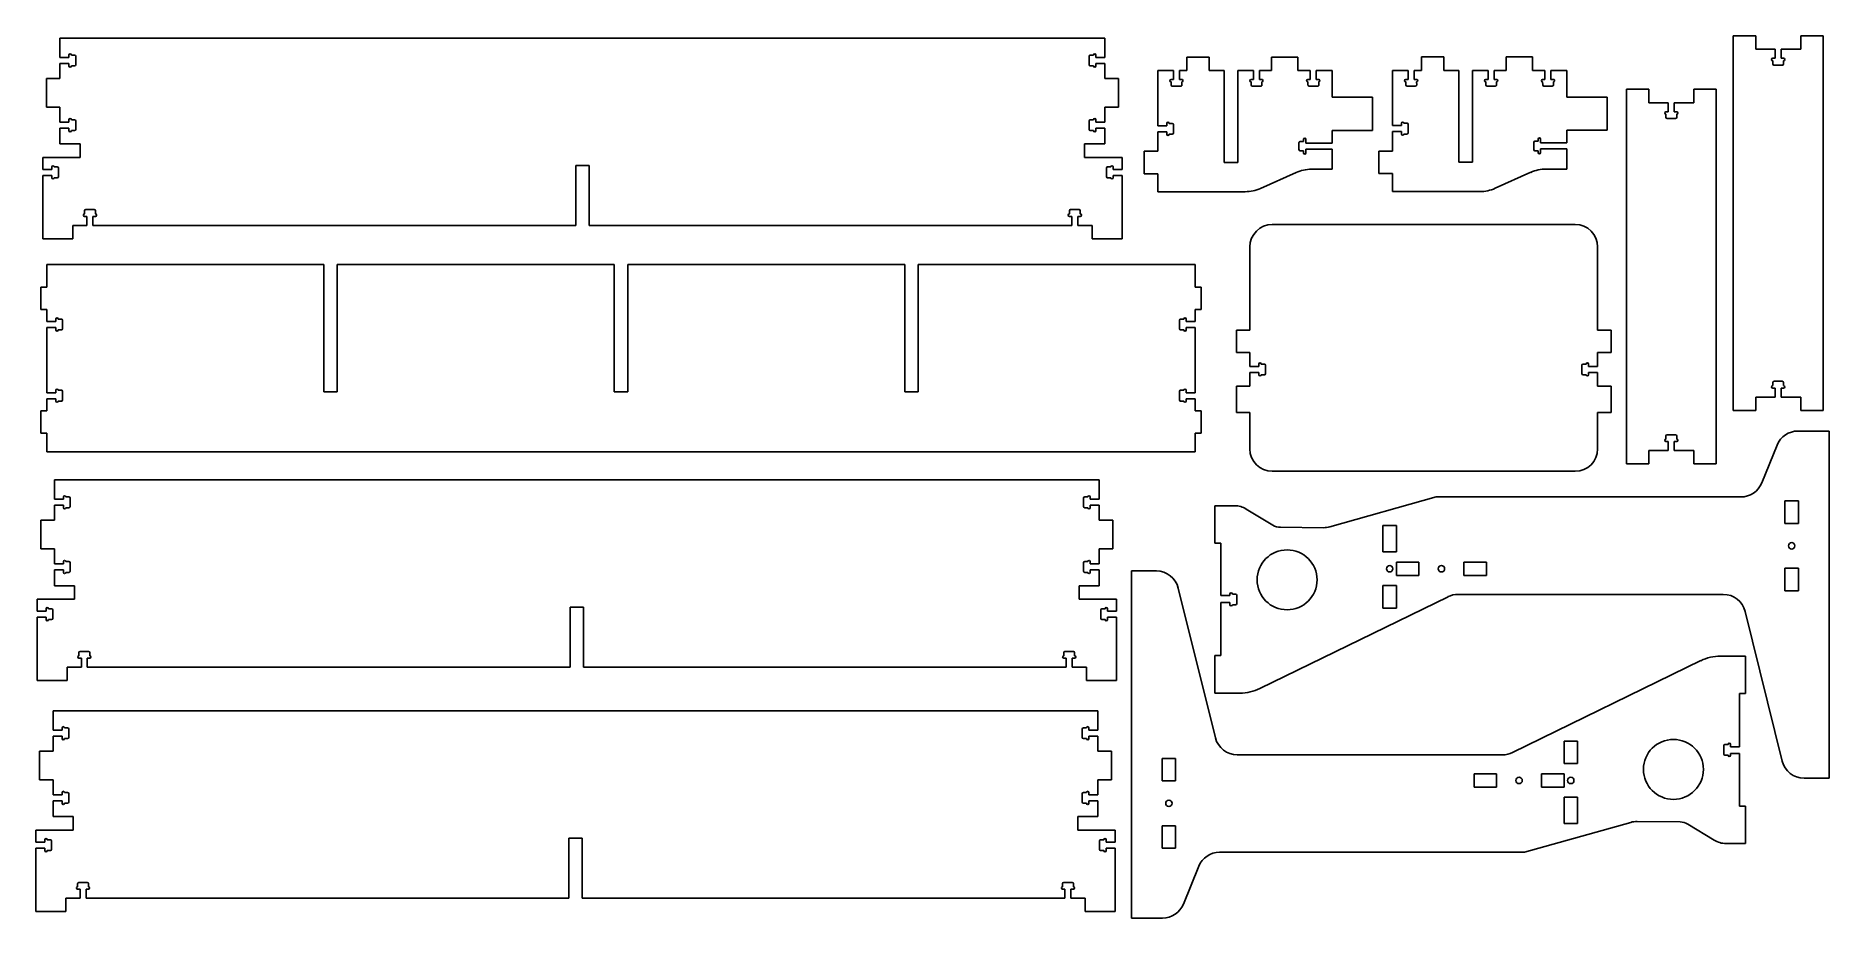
# Model space of a CAD drawing. Extents: x 26 to 2419, y 20 to 1197.
import ezdxf

# ---------------------------------------------------------------- set-up
doc = ezdxf.new("R2010")
doc.units = 0
doc.layers.get('0').update_dxf_attribs({"color": 253, "linetype": 'CONTINUOUS'})

msp = doc.modelspace()

# ---------------------------------------------------------------- linework, layer by layer
at = {"color": 58}
for p, q in [((2290.9, 697.1), (2290.9, 1197.1)), ((2290.9, 1197.1), (2320.9, 1197.1)), ((2320.9, 1197.1), (2320.9, 1179.1)), ((2380.9, 1197.1), (2410.9, 1197.1)), ((2380.9, 1179.1), (2380.9, 1197.1)), ((2410.9, 1197.1), (2410.9, 697.1)), ((58.6, 1168.2), (58.6, 1194.2)), ((58.6, 1194.2), (1452.6, 1194.2)), ((1452.6, 1168.2), (1452.6, 1194.2)), ((2320.9, 1179.1), (2346.9, 1179.1)), ((2346.9, 1179.1), (2346.9, 1167.1)), ((2354.9, 1179.1), (2380.9, 1179.1)), ((2354.9, 1167.1), (2354.9, 1179.1)), ((58.6, 1168.2), (70.6, 1168.2)), ((70.6, 1160.2), (58.6, 1160.2)), ((58.6, 1140.2), (58.6, 1160.2)), ((70.6, 1168.2), (70.6, 1171.4)), ((70.6, 1157), (70.6, 1160.2)), ((73.8, 1171.4), (78, 1171.4)), ((78, 1157), (73.8, 1157)), ((79.6, 1169.8), (79.6, 1158.6)), ((1431.6, 1169.8), (1431.6, 1158.6)), ((1437.4, 1171.4), (1433.2, 1171.4)), ((1433.2, 1157), (1437.4, 1157)), ((1440.6, 1168.2), (1440.6, 1171.4)), ((1452.6, 1168.2), (1440.6, 1168.2)), ((1440.6, 1160.2), (1452.6, 1160.2)), ((1440.6, 1157), (1440.6, 1160.2)), ((1452.6, 1140.2), (1452.6, 1160.2)), ((1523.1, 1150.8), (1544, 1150.8)), ((1523.1, 1077.1), (1523.1, 1150.8)), ((1544, 1150.8), (1544, 1138.8)), ((1552, 1150.8), (1561.9, 1150.8)), ((1552, 1138.8), (1552, 1150.8)), ((1591.9, 1168.8), (1561.9, 1168.8)), ((1561.9, 1150.8), (1561.9, 1168.8)), ((1591.9, 1168.8), (1591.9, 1150.8)), ((1611.9, 1150.8), (1591.9, 1150.8)), ((1611.9, 1150.8), (1611.9, 1028.1)), ((1650.8, 1150.8), (1629.9, 1150.8)), ((1629.9, 1028.1), (1629.9, 1150.8)), ((1650.8, 1138.8), (1650.8, 1150.8)), ((1674.9, 1150.8), (1658.8, 1150.8)), ((1658.8, 1150.8), (1658.8, 1138.8)), ((1709.9, 1168.8), (1674.9, 1168.8)), ((1674.9, 1168.8), (1674.9, 1150.8)), ((1709.9, 1150.8), (1709.9, 1168.8)), ((1726.6, 1150.8), (1709.9, 1150.8)), ((1726.6, 1138.8), (1726.6, 1150.8)), ((1755.7, 1150.8), (1734.6, 1150.8)), ((1734.6, 1150.8), (1734.6, 1138.8)), ((1755.7, 1115.1), (1755.7, 1150.8)), ((1836.3, 1151), (1857.2, 1151)), ((1836.3, 1077.3), (1836.3, 1151)), ((1857.2, 1151), (1857.2, 1139)), ((1865.2, 1151), (1875, 1151)), ((1865.2, 1139), (1865.2, 1151)), ((1905, 1169), (1875, 1169)), ((1875, 1151), (1875, 1169)), ((1905, 1169), (1905, 1151)), ((1925, 1151), (1905, 1151)), ((1925, 1151), (1925, 1028.3)), ((1963.9, 1151), (1943, 1151)), ((1943, 1028.3), (1943, 1151)), ((1963.9, 1139), (1963.9, 1151)), ((1988, 1151), (1971.9, 1151)), ((1971.9, 1151), (1971.9, 1139)), ((2023, 1169), (1988, 1169)), ((1988, 1169), (1988, 1151)), ((2023, 1151), (2023, 1169)), ((2039.7, 1151), (2023, 1151)), ((2039.7, 1139), (2039.7, 1151)), ((2068.9, 1151), (2047.7, 1151)), ((2047.7, 1151), (2047.7, 1139)), ((2068.9, 1115.3), (2068.9, 1151)), ((2346.9, 1167.1), (2343.7, 1167.1)), ((2343.7, 1163.9), (2343.7, 1159.7)), ((2345.3, 1158.1), (2356.5, 1158.1)), ((2358.1, 1167.1), (2354.9, 1167.1)), ((2358.1, 1159.7), (2358.1, 1163.9)), ((58.6, 1140.2), (40.6, 1140.2)), ((40.6, 1140.2), (40.6, 1101.9)), ((1452.6, 1140.2), (1470.6, 1140.2)), ((1470.6, 1140.2), (1470.6, 1101.9)), ((1544, 1138.8), (1540.8, 1138.8)), ((1540.9, 1135.6), (1541, 1131.3)), ((1542.6, 1129.8), (1553.8, 1129.8)), ((1555.2, 1138.8), (1552, 1138.8)), ((1555.4, 1131.4), (1555.3, 1135.6)), ((1647.6, 1138.8), (1650.8, 1138.8)), ((1647.8, 1131.3), (1647.6, 1135.6)), ((1660.6, 1129.8), (1649.4, 1129.8)), ((1658.8, 1138.8), (1662, 1138.8)), ((1662, 1135.6), (1662.2, 1131.4)), ((1723.4, 1138.8), (1726.6, 1138.8)), ((1723.6, 1131.3), (1723.5, 1135.6)), ((1736.4, 1129.8), (1725.2, 1129.8)), ((1734.6, 1138.8), (1737.8, 1138.8)), ((1737.9, 1135.6), (1738, 1131.4)), ((1857.2, 1139), (1854, 1139)), ((1854.1, 1135.8), (1854.2, 1131.6)), ((1855.8, 1130.1), (1867, 1130.1)), ((1868.4, 1139), (1865.2, 1139)), ((1868.6, 1131.7), (1868.5, 1135.8)), ((1960.7, 1139), (1963.9, 1139)), ((1960.9, 1131.6), (1960.8, 1135.8)), ((1973.7, 1130.1), (1962.5, 1130.1)), ((1971.9, 1139), (1975.1, 1139)), ((1975.2, 1135.8), (1975.3, 1131.7)), ((2036.5, 1139), (2039.7, 1139)), ((2036.7, 1131.6), (2036.6, 1135.8)), ((2049.5, 1130.1), (2038.3, 1130.1)), ((2047.7, 1139), (2050.9, 1139)), ((2051, 1135.8), (2051.1, 1131.7)), ((2148.3, 625.9), (2148.3, 1125.9)), ((2148.3, 1125.9), (2178.3, 1125.9)), ((2178.3, 1125.9), (2178.3, 1107.9)), ((2238.3, 1125.9), (2268.3, 1125.9)), ((2238.3, 1107.9), (2238.3, 1125.9)), ((2268.3, 1125.9), (2268.3, 625.9)), ((40.6, 1101.9), (58.6, 1101.9)), ((58.6, 1081.9), (58.6, 1101.9)), ((1470.6, 1101.9), (1452.6, 1101.9)), ((1452.6, 1081.9), (1452.6, 1101.9)), ((1809.7, 1115.1), (1755.7, 1115.1)), ((1809.7, 1070.8), (1809.7, 1115.1)), ((2122.9, 1115.3), (2068.9, 1115.3)), ((2122.9, 1071), (2122.9, 1115.3)), ((2178.3, 1107.9), (2204.3, 1107.9)), ((2204.3, 1107.9), (2204.3, 1095.9)), ((2212.3, 1107.9), (2238.3, 1107.9)), ((2212.3, 1095.9), (2212.3, 1107.9)), ((70.6, 1081.9), (58.6, 1081.9)), ((70.6, 1085.1), (70.6, 1081.9)), ((78, 1085.1), (73.8, 1085.1)), ((79.6, 1072.3), (79.6, 1083.5)), ((1431.6, 1072.3), (1431.6, 1083.5)), ((1433.2, 1085.1), (1437.4, 1085.1)), ((1440.6, 1085.1), (1440.6, 1081.9)), ((1440.6, 1081.9), (1452.6, 1081.9)), ((1535.1, 1077.1), (1523.1, 1077.1)), ((1535.1, 1080.3), (1535.1, 1077.1)), ((1542.5, 1080.3), (1538.3, 1080.3)), ((1544.1, 1067.5), (1544.1, 1078.7)), ((1848.3, 1077.3), (1836.3, 1077.3)), ((1848.3, 1080.5), (1848.3, 1077.3)), ((1855.7, 1080.5), (1851.5, 1080.5)), ((1857.3, 1067.7), (1857.3, 1078.9)), ((2204.3, 1095.9), (2201.1, 1095.9)), ((2201.1, 1092.7), (2201.1, 1088.5)), ((2202.7, 1086.9), (2213.9, 1086.9)), ((2215.5, 1095.9), (2212.3, 1095.9)), ((2215.5, 1088.5), (2215.5, 1092.7)), ((58.6, 1052.9), (58.6, 1073.9)), ((58.6, 1073.9), (70.6, 1073.9)), ((85.6, 1052.9), (58.6, 1052.9)), ((70.6, 1073.9), (70.6, 1070.7)), ((73.8, 1070.7), (78, 1070.7)), ((85.6, 1034.9), (85.6, 1052.9)), ((1425.6, 1034.9), (1425.6, 1052.9)), ((1425.6, 1052.9), (1452.6, 1052.9)), ((1437.4, 1070.7), (1433.2, 1070.7)), ((1452.6, 1073.9), (1440.6, 1073.9)), ((1440.6, 1073.9), (1440.6, 1070.7)), ((1452.6, 1052.9), (1452.6, 1073.9)), ((1523.1, 1069.1), (1535.1, 1069.1)), ((1523.1, 1043.1), (1523.1, 1069.1)), ((1535.1, 1069.1), (1535.1, 1065.9)), ((1538.3, 1065.9), (1542.5, 1065.9)), ((1711.6, 1054.7), (1711.6, 1045.2)), ((1717.6, 1056.3), (1713.2, 1056.3)), ((1717.6, 1058.9), (1717.6, 1056.3)), ((1720.8, 1053.9), (1720.8, 1058.9)), ((1755.7, 1053.9), (1720.8, 1053.9)), ((1755.7, 1053.9), (1755.7, 1070.8)), ((1755.7, 1070.8), (1809.7, 1070.8)), ((1836.3, 1069.3), (1848.3, 1069.3)), ((1836.3, 1043.3), (1836.3, 1069.3)), ((1848.3, 1069.3), (1848.3, 1066.1)), ((1851.5, 1066.1), (1855.7, 1066.1)), ((2024.8, 1054.9), (2024.8, 1045.4)), ((2030.8, 1056.5), (2026.4, 1056.5)), ((2030.8, 1059.2), (2030.8, 1056.5)), ((2034, 1054.2), (2034, 1059.2)), ((2068.9, 1054.2), (2034, 1054.2)), ((2068.9, 1054.2), (2068.9, 1071)), ((2068.9, 1071), (2122.9, 1071)), ((35.6, 1034.9), (85.6, 1034.9)), ((35.6, 1018.9), (35.6, 1034.9)), ((1475.6, 1034.9), (1425.6, 1034.9)), ((1475.6, 1018.9), (1475.6, 1034.9)), ((1505.1, 1043.1), (1523.1, 1043.1)), ((1505.1, 1013.1), (1505.1, 1043.1)), ((1713.2, 1043.6), (1717.6, 1043.6)), ((1717.6, 1043.6), (1717.6, 1040.9)), ((1720.8, 1040.9), (1720.8, 1045.9)), ((1720.8, 1045.9), (1755.7, 1045.9)), ((1755.7, 1019.1), (1755.7, 1045.9)), ((1818.3, 1043.3), (1836.3, 1043.3)), ((1818.3, 1013.3), (1818.3, 1043.3)), ((2026.4, 1043.8), (2030.8, 1043.8)), ((2030.8, 1043.8), (2030.8, 1041.2)), ((2034, 1041.2), (2034, 1046.2)), ((2034, 1046.2), (2068.9, 1046.2)), ((2068.9, 1019.3), (2068.9, 1046.2)), ((47.6, 1018.9), (35.6, 1018.9)), ((35.6, 926.2), (35.6, 1010.9)), ((35.6, 1010.9), (47.6, 1010.9)), ((47.6, 1022.1), (47.6, 1018.9)), ((47.6, 1010.9), (47.6, 1007.7)), ((55, 1022.1), (50.8, 1022.1)), ((50.8, 1007.7), (55, 1007.7)), ((56.6, 1009.3), (56.6, 1020.5)), ((746.6, 1024.2), (746.6, 944.2)), ((764.6, 1024.2), (746.6, 1024.2)), ((764.6, 1024.2), (764.6, 944.2)), ((1454.6, 1009.3), (1454.6, 1020.5)), ((1456.2, 1022.1), (1460.4, 1022.1)), ((1460.4, 1007.7), (1456.2, 1007.7)), ((1463.6, 1022.1), (1463.6, 1018.9)), ((1463.6, 1018.9), (1475.6, 1018.9)), ((1475.6, 1010.9), (1463.6, 1010.9)), ((1463.6, 1010.9), (1463.6, 1007.7)), ((1475.6, 926.2), (1475.6, 1010.9)), ((1523.1, 1013.1), (1505.1, 1013.1)), ((1523.1, 989.1), (1523.1, 1013.1)), ((1629.9, 1028.1), (1611.9, 1028.1)), ((1707.6, 1014.7), (1660.2, 993.4)), ((1728.1, 1019.1), (1755.7, 1019.1)), ((1836.3, 1013.3), (1818.3, 1013.3)), ((1836.3, 989.3), (1836.3, 1013.3)), ((1943, 1028.3), (1925, 1028.3)), ((2020.8, 1015), (1973.4, 993.7)), ((2041.2, 1019.3), (2068.9, 1019.3)), ((1639.8, 989.1), (1523.1, 989.1)), ((1952.9, 989.3), (1836.3, 989.3)), ((91.4, 963.6), (91.4, 959.4)), ((104.3, 965.2), (93, 965.2)), ((105.8, 959.4), (105.8, 963.7)), ((1405.4, 959.4), (1405.4, 963.7)), ((1406.9, 965.2), (1418.2, 965.2)), ((1419.8, 963.6), (1419.8, 959.4)), ((75.6, 944.2), (75.6, 926.2)), ((94.6, 944.2), (75.6, 944.2)), ((91.4, 956.2), (94.6, 956.2)), ((94.6, 956.2), (94.6, 944.2)), ((102.6, 956.2), (105.8, 956.2)), ((102.6, 944.2), (102.6, 956.2)), ((746.6, 944.2), (102.6, 944.2)), ((764.6, 944.2), (1408.6, 944.2)), ((1408.6, 956.2), (1405.4, 956.2)), ((1408.6, 944.2), (1408.6, 956.2)), ((1419.8, 956.2), (1416.6, 956.2)), ((1416.6, 956.2), (1416.6, 944.2)), ((1416.6, 944.2), (1435.6, 944.2)), ((1435.6, 944.2), (1435.6, 926.2)), ((2080, 945.4), (1676, 945.4)), ((75.6, 926.2), (35.6, 926.2)), ((1435.6, 926.2), (1475.6, 926.2)), ((1646, 915.4), (1646, 804.5)), ((2110, 915.4), (2110, 804.5)), ((41.1, 891.9), (410.6, 891.9)), ((41.1, 861.9), (41.1, 891.9)), ((410.6, 721.9), (410.6, 891.9)), ((428.6, 721.9), (428.6, 891.9)), ((428.6, 891.9), (798.1, 891.9)), ((798.1, 721.9), (798.1, 891.9)), ((816.1, 721.9), (816.1, 891.9)), ((816.1, 891.9), (1185.6, 891.9)), ((1185.6, 891.9), (1185.6, 721.9)), ((1203.6, 891.9), (1573.1, 891.9)), ((1203.6, 891.9), (1203.6, 721.9)), ((1573.1, 891.9), (1573.1, 861.9)), ((33.1, 861.9), (41.1, 861.9)), ((33.1, 831.9), (33.1, 861.9)), ((1573.1, 861.9), (1581.1, 861.9)), ((1581.1, 861.9), (1581.1, 831.9)), ((41.1, 831.9), (33.1, 831.9)), ((41.1, 815.9), (41.1, 831.9)), ((53.1, 815.9), (41.1, 815.9)), ((53.1, 819.1), (53.1, 815.9)), ((60.5, 819.1), (56.3, 819.1)), ((62.1, 806.3), (62.1, 817.5)), ((1552.1, 817.5), (1552.1, 806.3)), ((1557.9, 819.1), (1553.7, 819.1)), ((1561.1, 815.9), (1561.1, 819.1)), ((1573.1, 815.9), (1561.1, 815.9)), ((1573.1, 831.9), (1573.1, 815.9)), ((1581.1, 831.9), (1573.1, 831.9)), ((41.1, 807.9), (53.1, 807.9)), ((41.1, 720.9), (41.1, 807.9)), ((53.1, 807.9), (53.1, 804.7)), ((56.3, 804.7), (60.5, 804.7)), ((1553.7, 804.7), (1557.9, 804.7)), ((1561.1, 807.9), (1573.1, 807.9)), ((1561.1, 804.7), (1561.1, 807.9)), ((1573.1, 807.9), (1573.1, 720.9)), ((1646, 804.5), (1628, 804.5)), ((1628, 804.5), (1628, 774.5)), ((2110, 804.5), (2128, 804.5)), ((2128, 804.5), (2128, 774.5)), ((1628, 774.5), (1646, 774.5)), ((1646, 774.5), (1646, 756)), ((2128, 774.5), (2110, 774.5)), ((2110, 774.5), (2110, 756)), ((1646, 756), (1658, 756)), ((1658, 748), (1646, 748)), ((1646, 748), (1646, 729.5)), ((1658, 756), (1658, 759.2)), ((1658, 744.8), (1658, 748)), ((1661.2, 759.2), (1665.4, 759.2)), ((1665.4, 744.8), (1661.2, 744.8)), ((1667, 757.6), (1667, 746.4)), ((2089, 757.6), (2089, 746.4)), ((2094.8, 759.2), (2090.6, 759.2)), ((2090.6, 744.8), (2094.8, 744.8)), ((2098, 756), (2098, 759.2)), ((2110, 756), (2098, 756)), ((2098, 744.8), (2098, 748)), ((2098, 748), (2110, 748)), ((2110, 748), (2110, 729.5)), ((53.1, 720.9), (41.1, 720.9)), ((53.1, 724.1), (53.1, 720.9)), ((60.5, 724.1), (56.3, 724.1)), ((62.1, 711.3), (62.1, 722.5)), ((428.6, 721.9), (410.6, 721.9)), ((816.1, 721.9), (798.1, 721.9)), ((1203.6, 721.9), (1185.6, 721.9)), ((1552.1, 722.5), (1552.1, 711.3)), ((1557.9, 724.1), (1553.7, 724.1)), ((1561.1, 720.9), (1561.1, 724.1)), ((1573.1, 720.9), (1561.1, 720.9)), ((1646, 729.5), (1628, 729.5)), ((1628, 729.5), (1628, 694.5)), ((2110, 729.5), (2128, 729.5)), ((2128, 729.5), (2128, 694.5)), ((2343.7, 730.3), (2343.7, 734.5)), ((2346.9, 727.1), (2343.7, 727.1)), ((2345.3, 736.1), (2356.5, 736.1)), ((2346.9, 715.1), (2346.9, 727.1)), ((2358.1, 727.1), (2354.9, 727.1)), ((2354.9, 727.1), (2354.9, 715.1)), ((2358.1, 734.5), (2358.1, 730.3)), ((33.1, 696.9), (41.1, 696.9)), ((33.1, 666.9), (33.1, 696.9)), ((41.1, 712.9), (53.1, 712.9)), ((41.1, 696.9), (41.1, 712.9)), ((53.1, 712.9), (53.1, 709.7)), ((56.3, 709.7), (60.5, 709.7)), ((1553.7, 709.7), (1557.9, 709.7)), ((1561.1, 712.9), (1573.1, 712.9)), ((1561.1, 709.7), (1561.1, 712.9)), ((1573.1, 712.9), (1573.1, 696.9)), ((1573.1, 696.9), (1581.1, 696.9)), ((1581.1, 696.9), (1581.1, 666.9)), ((1628, 694.5), (1646, 694.5)), ((1646, 694.5), (1646, 646)), ((2128, 694.5), (2110, 694.5)), ((2110, 694.5), (2110, 646)), ((2290.9, 697.1), (2320.9, 697.1)), ((2320.9, 697.1), (2320.9, 715.1)), ((2320.9, 715.1), (2346.9, 715.1)), ((2354.9, 715.1), (2380.9, 715.1)), ((2380.9, 715.1), (2380.9, 697.1)), ((2380.9, 697.1), (2410.9, 697.1)), ((41.1, 666.9), (33.1, 666.9)), ((41.1, 641.9), (41.1, 666.9)), ((1573.1, 666.9), (1573.1, 641.9)), ((1581.1, 666.9), (1573.1, 666.9)), ((2201.1, 659.1), (2201.1, 663.3)), ((2204.3, 655.9), (2201.1, 655.9)), ((2202.7, 664.9), (2213.9, 664.9)), ((2204.3, 643.9), (2204.3, 655.9)), ((2215.5, 655.9), (2212.3, 655.9)), ((2212.3, 655.9), (2212.3, 643.9)), ((2215.5, 663.3), (2215.5, 659.1)), ((2349.5, 651), (2328.9, 600.5)), ((2418.9, 669.7), (2377.3, 669.7)), ((2418.9, 206.6), (2418.9, 669.7)), ((1573.1, 641.9), (41.1, 641.9)), ((2148.3, 625.9), (2178.3, 625.9)), ((2178.3, 625.9), (2178.3, 643.9)), ((2178.3, 643.9), (2204.3, 643.9)), ((2212.3, 643.9), (2238.3, 643.9)), ((2238.3, 643.9), (2238.3, 625.9)), ((2238.3, 625.9), (2268.3, 625.9)), ((51.1, 578.7), (51.1, 604.7)), ((51.1, 604.7), (1445.1, 604.7)), ((1445.1, 578.7), (1445.1, 604.7)), ((1676, 616), (2080, 616)), ((51.1, 578.7), (63.1, 578.7)), ((63.1, 578.7), (63.1, 581.9)), ((66.3, 581.9), (70.5, 581.9)), ((72.1, 580.3), (72.1, 569.1)), ((1424.1, 580.3), (1424.1, 569.1)), ((1429.9, 581.9), (1425.7, 581.9)), ((1433.1, 578.7), (1433.1, 581.9)), ((1445.1, 578.7), (1433.1, 578.7)), ((1894.4, 581.8), (1752.6, 541.9)), ((2301.1, 581.8), (1894.4, 581.8)), ((2377.9, 576.6), (2359.9, 576.6)), ((2359.9, 576.6), (2359.9, 546.6)), ((2377.9, 546.6), (2377.9, 576.6)), ((51.1, 550.7), (33.1, 550.7)), ((33.1, 550.7), (33.1, 512.4)), ((63.1, 570.7), (51.1, 570.7)), ((51.1, 550.7), (51.1, 570.7)), ((63.1, 567.5), (63.1, 570.7)), ((70.5, 567.5), (66.3, 567.5)), ((1425.7, 567.5), (1429.9, 567.5)), ((1433.1, 570.7), (1445.1, 570.7)), ((1433.1, 567.5), (1433.1, 570.7)), ((1445.1, 550.7), (1445.1, 570.7)), ((1445.1, 550.7), (1463.1, 550.7)), ((1463.1, 550.7), (1463.1, 512.4)), ((1625.7, 570.1), (1599.5, 570.1)), ((1599.5, 570.1), (1599.5, 520.1)), ((1676.7, 544.2), (1641.3, 565.7)), ((1744.2, 540.8), (1686.9, 541.3)), ((1823.6, 543.5), (1841.6, 543.5)), ((1823.6, 508.5), (1823.6, 543.5)), ((1841.6, 543.5), (1841.6, 535)), ((1841.6, 517), (1841.6, 535)), ((2359.9, 546.6), (2377.9, 546.6)), ((33.1, 512.4), (51.1, 512.4)), ((51.1, 492.4), (51.1, 512.4)), ((1463.1, 512.4), (1445.1, 512.4)), ((1445.1, 492.4), (1445.1, 512.4)), ((1599.5, 520.1), (1607.5, 520.1)), ((1607.5, 520.1), (1607.5, 450.1)), ((1841.6, 508.5), (1823.6, 508.5)), ((1841.6, 517), (1841.6, 508.5)), ((63.1, 492.4), (51.1, 492.4)), ((51.1, 463.4), (51.1, 484.4)), ((51.1, 484.4), (63.1, 484.4)), ((63.1, 495.6), (63.1, 492.4)), ((63.1, 484.4), (63.1, 481.2)), ((70.5, 495.6), (66.3, 495.6)), ((66.3, 481.2), (70.5, 481.2)), ((72.1, 482.8), (72.1, 494)), ((1424.1, 482.8), (1424.1, 494)), ((1425.7, 495.6), (1429.9, 495.6)), ((1429.9, 481.2), (1425.7, 481.2)), ((1433.1, 495.6), (1433.1, 492.4)), ((1433.1, 492.4), (1445.1, 492.4)), ((1445.1, 484.4), (1433.1, 484.4)), ((1433.1, 484.4), (1433.1, 481.2)), ((1445.1, 463.4), (1445.1, 484.4)), ((1521.4, 483), (1488, 483)), ((1488, 483), (1488, 19.8)), ((1841.6, 477), (1841.6, 495)), ((1841.6, 495), (1871.6, 495)), ((1871.6, 495), (1871.6, 477)), ((1931.6, 477), (1931.6, 495)), ((1931.6, 495), (1961.6, 495)), ((1961.6, 495), (1961.6, 477)), ((2359.9, 486.6), (2359.9, 456.6)), ((2377.9, 486.6), (2359.9, 486.6)), ((2377.9, 456.6), (2377.9, 486.6)), ((78.1, 463.4), (51.1, 463.4)), ((78.1, 445.4), (78.1, 463.4)), ((1418.1, 445.4), (1418.1, 463.4)), ((1418.1, 463.4), (1445.1, 463.4)), ((1600.1, 260.5), (1550.5, 460.2)), ((1823.6, 433.5), (1823.6, 463.5)), ((1823.6, 463.5), (1841.6, 463.5)), ((1871.6, 477), (1841.6, 477)), ((1841.6, 463.5), (1841.6, 433.5)), ((1961.6, 477), (1931.6, 477)), ((2359.9, 456.6), (2377.9, 456.6)), ((28.1, 445.4), (78.1, 445.4)), ((28.1, 429.4), (28.1, 445.4)), ((40.1, 432.6), (40.1, 429.4)), ((47.5, 432.6), (43.3, 432.6)), ((49.1, 419.8), (49.1, 431)), ((739.1, 434.7), (739.1, 354.7)), ((757.1, 434.7), (739.1, 434.7)), ((757.1, 434.7), (757.1, 354.7)), ((1468.1, 445.4), (1418.1, 445.4)), ((1447.1, 419.8), (1447.1, 431)), ((1448.7, 432.6), (1452.9, 432.6)), ((1456.1, 432.6), (1456.1, 429.4)), ((1468.1, 429.4), (1468.1, 445.4)), ((1607.5, 450.1), (1619.5, 450.1)), ((1619.5, 441.1), (1607.5, 441.1)), ((1607.5, 441.1), (1607.5, 370.1)), ((1619.5, 450.1), (1619.5, 452.3)), ((1619.5, 437.9), (1619.5, 441.1)), ((1622.7, 452.3), (1626.9, 452.3)), ((1626.9, 437.9), (1622.7, 437.9)), ((1628.5, 450.7), (1628.5, 439.5)), ((1659.3, 326.2), (1910.4, 448.7)), ((1841.6, 433.5), (1823.6, 433.5)), ((1923.6, 451.8), (2277.6, 451.8)), ((40.1, 429.4), (28.1, 429.4)), ((28.1, 336.7), (28.1, 421.4)), ((28.1, 421.4), (40.1, 421.4)), ((40.1, 421.4), (40.1, 418.2)), ((43.3, 418.2), (47.5, 418.2)), ((1452.9, 418.2), (1448.7, 418.2)), ((1456.1, 429.4), (1468.1, 429.4)), ((1468.1, 421.4), (1456.1, 421.4)), ((1456.1, 421.4), (1456.1, 418.2)), ((1468.1, 336.7), (1468.1, 421.4)), ((2306.7, 429), (2356.3, 229.3)), ((83.9, 374.1), (83.9, 369.9)), ((83.9, 366.7), (87.1, 366.7)), ((96.8, 375.7), (85.5, 375.7)), ((87.1, 366.7), (87.1, 354.7)), ((95.1, 366.7), (98.3, 366.7)), ((95.1, 354.7), (95.1, 366.7)), ((98.3, 369.9), (98.3, 374.2)), ((1397.9, 369.9), (1397.9, 374.2)), ((1401.1, 366.7), (1397.9, 366.7)), ((1399.4, 375.7), (1410.7, 375.7)), ((1401.1, 354.7), (1401.1, 366.7)), ((1412.3, 366.7), (1409.1, 366.7)), ((1409.1, 366.7), (1409.1, 354.7)), ((1412.3, 374.1), (1412.3, 369.9)), ((1607.5, 370.1), (1599.5, 370.1)), ((1599.5, 370.1), (1599.5, 320.1)), ((2247.5, 363.4), (1996.4, 240.8)), ((2307.3, 369.4), (2273.9, 369.4)), ((2307.3, 319.4), (2307.3, 369.4)), ((68.1, 336.7), (28.1, 336.7)), ((68.1, 354.7), (68.1, 336.7)), ((87.1, 354.7), (68.1, 354.7)), ((739.1, 354.7), (95.1, 354.7)), ((757.1, 354.7), (1401.1, 354.7)), ((1409.1, 354.7), (1428.1, 354.7)), ((1428.1, 354.7), (1428.1, 336.7)), ((1428.1, 336.7), (1468.1, 336.7)), ((1599.5, 320.1), (1633, 320.1)), ((2299.3, 248.4), (2299.3, 319.4)), ((2299.3, 319.4), (2307.3, 319.4)), ((49.4, 270.5), (49.4, 296.5)), ((49.4, 296.5), (1443.4, 296.5)), ((1443.4, 270.5), (1443.4, 296.5)), ((49.4, 270.5), (61.4, 270.5)), ((61.4, 270.5), (61.4, 273.7)), ((64.6, 273.7), (68.8, 273.7)), ((70.4, 272.1), (70.4, 260.9)), ((1422.4, 272.1), (1422.4, 260.9)), ((1428.2, 273.7), (1424, 273.7)), ((1431.4, 270.5), (1431.4, 273.7)), ((1443.4, 270.5), (1431.4, 270.5)), ((49.4, 242.5), (31.4, 242.5)), ((31.4, 242.5), (31.4, 204.2)), ((61.4, 262.5), (49.4, 262.5)), ((49.4, 242.5), (49.4, 262.5)), ((61.4, 259.3), (61.4, 262.5)), ((68.8, 259.3), (64.6, 259.3)), ((1424, 259.3), (1428.2, 259.3)), ((1431.4, 262.5), (1443.4, 262.5)), ((1431.4, 259.3), (1431.4, 262.5)), ((1443.4, 242.5), (1443.4, 262.5)), ((1443.4, 242.5), (1461.4, 242.5)), ((1461.4, 242.5), (1461.4, 204.2)), ((2065.2, 226), (2065.2, 256)), ((2065.2, 256), (2083.2, 256)), ((2083.2, 256), (2083.2, 226)), ((2278.3, 238.8), (2278.3, 250)), ((2279.9, 251.6), (2284.1, 251.6)), ((2287.3, 251.6), (2287.3, 248.4)), ((2287.3, 248.4), (2299.3, 248.4)), ((2299.3, 239.4), (2287.3, 239.4)), ((2287.3, 239.4), (2287.3, 237.2)), ((2299.3, 169.4), (2299.3, 239.4)), ((1547, 233), (1529, 233)), ((1529, 233), (1529, 203)), ((1547, 203), (1547, 233)), ((1983.3, 237.7), (1629.2, 237.7)), ((2083.2, 226), (2065.2, 226)), ((2284.1, 237.2), (2279.9, 237.2)), ((31.4, 204.2), (49.4, 204.2)), ((49.4, 184.2), (49.4, 204.2)), ((1461.4, 204.2), (1443.4, 204.2)), ((1443.4, 184.2), (1443.4, 204.2)), ((1529, 203), (1547, 203)), ((1945.2, 212.5), (1975.2, 212.5)), ((1945.2, 194.5), (1945.2, 212.5)), ((1975.2, 194.5), (1945.2, 194.5)), ((1975.2, 212.5), (1975.2, 194.5)), ((2035.2, 194.5), (2035.2, 212.5)), ((2035.2, 212.5), (2065.2, 212.5)), ((2065.2, 194.5), (2035.2, 194.5)), ((2065.2, 212.5), (2065.2, 194.5)), ((2385.4, 206.6), (2418.9, 206.6)), ((61.4, 184.2), (49.4, 184.2)), ((49.4, 155.2), (49.4, 176.2)), ((49.4, 176.2), (61.4, 176.2)), ((61.4, 187.4), (61.4, 184.2)), ((61.4, 176.2), (61.4, 173)), ((68.8, 187.4), (64.6, 187.4)), ((64.6, 173), (68.8, 173)), ((70.4, 174.6), (70.4, 185.8)), ((1422.4, 174.6), (1422.4, 185.8)), ((1424, 187.4), (1428.2, 187.4)), ((1428.2, 173), (1424, 173)), ((1431.4, 187.4), (1431.4, 184.2)), ((1431.4, 184.2), (1443.4, 184.2)), ((1443.4, 176.2), (1431.4, 176.2)), ((1431.4, 176.2), (1431.4, 173)), ((1443.4, 155.2), (1443.4, 176.2)), ((2065.2, 172.5), (2065.2, 181)), ((2065.2, 181), (2083.2, 181)), ((2065.2, 172.5), (2065.2, 154.5)), ((2083.2, 181), (2083.2, 146)), ((2307.3, 169.4), (2299.3, 169.4)), ((2307.3, 119.4), (2307.3, 169.4)), ((76.4, 155.2), (49.4, 155.2)), ((76.4, 137.2), (76.4, 155.2)), ((1416.4, 137.2), (1416.4, 155.2)), ((1416.4, 155.2), (1443.4, 155.2)), ((2012.4, 107.7), (2154.2, 147.6)), ((2065.2, 146), (2065.2, 154.5)), ((2083.2, 146), (2065.2, 146)), ((2162.6, 148.7), (2219.9, 148.2)), ((2230.2, 145.3), (2265.5, 123.8)), ((26.4, 137.2), (76.4, 137.2)), ((26.4, 121.2), (26.4, 137.2)), ((38.4, 121.2), (26.4, 121.2)), ((38.4, 124.4), (38.4, 121.2)), ((45.8, 124.4), (41.6, 124.4)), ((47.4, 111.6), (47.4, 122.8)), ((737.4, 126.5), (737.4, 46.5)), ((755.4, 126.5), (737.4, 126.5)), ((755.4, 126.5), (755.4, 46.5)), ((1466.4, 137.2), (1416.4, 137.2)), ((1445.4, 111.6), (1445.4, 122.8)), ((1447, 124.4), (1451.2, 124.4)), ((1454.4, 124.4), (1454.4, 121.2)), ((1454.4, 121.2), (1466.4, 121.2)), ((1466.4, 121.2), (1466.4, 137.2)), ((1529, 143), (1529, 113)), ((1547, 143), (1529, 143)), ((1547, 113), (1547, 143)), ((26.4, 28.5), (26.4, 113.2)), ((26.4, 113.2), (38.4, 113.2)), ((38.4, 113.2), (38.4, 110)), ((41.6, 110), (45.8, 110)), ((1451.2, 110), (1447, 110)), ((1466.4, 113.2), (1454.4, 113.2)), ((1454.4, 113.2), (1454.4, 110)), ((1466.4, 28.5), (1466.4, 113.2)), ((1529, 113), (1547, 113)), ((1605.7, 107.7), (2012.4, 107.7)), ((2281.1, 119.4), (2307.3, 119.4)), ((1557.4, 38.5), (1577.9, 89)), ((82.2, 65.9), (82.2, 61.7)), ((82.2, 58.5), (85.4, 58.5)), ((95.1, 67.5), (83.8, 67.5)), ((85.4, 58.5), (85.4, 46.5)), ((93.4, 58.5), (96.6, 58.5)), ((93.4, 46.5), (93.4, 58.5)), ((96.6, 61.7), (96.6, 66)), ((1396.2, 61.7), (1396.2, 66)), ((1399.4, 58.5), (1396.2, 58.5)), ((1397.7, 67.5), (1409, 67.5)), ((1399.4, 46.5), (1399.4, 58.5)), ((1410.6, 58.5), (1407.4, 58.5)), ((1407.4, 58.5), (1407.4, 46.5)), ((1410.6, 65.9), (1410.6, 61.7)), ((66.4, 28.5), (26.4, 28.5)), ((66.4, 46.5), (66.4, 28.5)), ((85.4, 46.5), (66.4, 46.5)), ((737.4, 46.5), (93.4, 46.5)), ((755.4, 46.5), (1399.4, 46.5)), ((1407.4, 46.5), (1426.4, 46.5)), ((1426.4, 46.5), (1426.4, 28.5)), ((1426.4, 28.5), (1466.4, 28.5)), ((1488, 19.8), (1529.6, 19.8))]:
    msp.add_line(p, q, dxfattribs=at)
for centre, radius in [((1695.7, 471.2), 40), ((2368.9, 516.6), 4.25), ((1832.6, 486), 4.25), ((1901.6, 486), 4.25), ((2211.1, 218.3), 40), ((2005.2, 203.5), 4.25), ((2074.2, 203.5), 4.25), ((1538, 173), 4.25)]:
    msp.add_circle(centre, radius, dxfattribs=at)
for centre, radius, start, end in [((72.2, 1171.4), 1.6, 0, 180), ((1439, 1171.4), 1.6, 360, 180), ((72.2, 1157), 1.6, 180, 360), ((78, 1169.8), 1.6, 0, 90), ((78, 1158.6), 1.6, 270, 360), ((1433.2, 1169.8), 1.6, 90, 180), ((1433.2, 1158.6), 1.6, 180, 270), ((1439, 1157), 1.6, 180, 360), ((2343.7, 1165.5), 1.6, 90, 270), ((2345.3, 1159.7), 1.6, 180, 270), ((2356.5, 1159.7), 1.6, 270, 0), ((2358.1, 1165.5), 1.6, 270, 90), ((1540.9, 1137.2), 1.6, 91.6944, 271.2208), ((1542.6, 1131.4), 1.6, 181.4576, 270), ((1553.8, 1131.4), 1.6, 270, 1.4576), ((1555.3, 1137.2), 1.6, 271.2208, 91.6944), ((1647.6, 1137.2), 1.6, 91.6944, 271.2208), ((1649.4, 1131.4), 1.6, 181.4576, 270), ((1660.6, 1131.4), 1.6, 270, 1.4576), ((1662, 1137.2), 1.6, 271.2208, 91.6944), ((1723.4, 1137.2), 1.6, 91.6944, 271.2208), ((1725.2, 1131.4), 1.6, 181.4576, 270), ((1736.4, 1131.4), 1.6, 270, 1.4576), ((1737.8, 1137.2), 1.6, 271.2208, 91.6944), ((1854, 1137.4), 1.6, 91.6944, 271.2208), ((1855.8, 1131.7), 1.6, 181.4576, 270), ((1867, 1131.7), 1.6, 270, 1.4576), ((1868.4, 1137.4), 1.6, 271.2208, 91.6944), ((1960.8, 1137.4), 1.6, 91.6944, 271.2208), ((1962.5, 1131.7), 1.6, 181.4576, 270), ((1973.7, 1131.7), 1.6, 270, 1.4576), ((1975.2, 1137.4), 1.6, 271.2208, 91.6944), ((2036.6, 1137.4), 1.6, 91.6944, 271.2208), ((2038.3, 1131.7), 1.6, 181.4576, 270), ((2049.5, 1131.7), 1.6, 270, 1.4576), ((2051, 1137.4), 1.6, 271.2208, 91.6944), ((72.2, 1085.1), 1.6, 360, 180), ((78, 1083.5), 1.6, 360, 90), ((1433.2, 1083.5), 1.6, 90, 180), ((1439, 1085.1), 1.6, 0, 180), ((1536.7, 1080.3), 1.6, 360, 180), ((1542.5, 1078.7), 1.6, 360, 90), ((1849.9, 1080.5), 1.6, 360, 180), ((1855.7, 1078.9), 1.6, 360, 90), ((2201.1, 1094.3), 1.6, 90, 270), ((2202.7, 1088.5), 1.6, 180, 270), ((2213.9, 1088.5), 1.6, 270, 0), ((2215.5, 1094.3), 1.6, 270, 90), ((72.2, 1070.7), 1.6, 180, 360), ((78, 1072.3), 1.6, 270, 360), ((1433.2, 1072.3), 1.6, 180, 270), ((1439, 1070.7), 1.6, 180, 0), ((1536.7, 1065.9), 1.6, 180, 360), ((1542.5, 1067.5), 1.6, 270, 360), ((1713.2, 1054.7), 1.6, 90, 180), ((1719.2, 1058.9), 1.6, 360, 180), ((1849.9, 1066.1), 1.6, 180, 360), ((1855.7, 1067.7), 1.6, 270, 360), ((2026.4, 1054.9), 1.6, 90, 180), ((2032.4, 1059.2), 1.6, 360, 180), ((1713.2, 1045.2), 1.6, 180, 270), ((1719.2, 1040.9), 1.6, 180, 360), ((2026.4, 1045.4), 1.6, 180, 270), ((2032.4, 1041.2), 1.6, 180, 360), ((49.2, 1022.1), 1.6, 360, 180), ((49.2, 1007.7), 1.6, 180, 360), ((55, 1020.5), 1.6, 360, 90), ((55, 1009.3), 1.6, 270, 360), ((1456.2, 1020.5), 1.6, 90, 180), ((1456.2, 1009.3), 1.6, 180, 270), ((1462, 1022.1), 1.6, 0, 180), ((1462, 1007.7), 1.6, 180, 360), ((1728.1, 969.1), 50, 90, 114.1504), ((2041.2, 969.3), 50, 90, 114.1504), ((1639.8, 1039.1), 50, 270, 294.1504), ((1952.9, 1039.3), 50, 270, 294.1504), ((91.4, 957.8), 1.6, 90, 270), ((93, 963.6), 1.6, 90, 180), ((104.3, 963.7), 1.5, 360, 90), ((105.8, 957.8), 1.6, 270, 90), ((1405.4, 957.8), 1.6, 90, 270), ((1406.9, 963.7), 1.5, 90, 180), ((1418.2, 963.6), 1.6, 360, 90), ((1419.8, 957.8), 1.6, 270, 90), ((1676, 915.4), 30, 90, 180), ((2080, 915.4), 30, 360, 90), ((54.7, 819.1), 1.6, 360, 180), ((60.5, 817.5), 1.6, 360, 90), ((1553.7, 817.5), 1.6, 90, 180), ((1559.5, 819.1), 1.6, 360, 180), ((54.7, 804.7), 1.6, 180, 360), ((60.5, 806.3), 1.6, 270, 0), ((1553.7, 806.3), 1.6, 180, 270), ((1559.5, 804.7), 1.6, 180, 360), ((1659.6, 759.2), 1.6, 360, 180), ((1659.6, 744.8), 1.6, 180, 360), ((1665.4, 757.6), 1.6, 360, 90), ((1665.4, 746.4), 1.6, 270, 360), ((2090.6, 757.6), 1.6, 90, 180), ((2090.6, 746.4), 1.6, 180, 270), ((2096.4, 759.2), 1.6, 0, 180), ((2096.4, 744.8), 1.6, 180, 360), ((54.7, 724.1), 1.6, 360, 180), ((60.5, 722.5), 1.6, 360, 90), ((1553.7, 722.5), 1.6, 90, 180), ((1559.5, 724.1), 1.6, 360, 180), ((2343.7, 728.7), 1.6, 90, 270), ((2345.3, 734.5), 1.6, 90, 180), ((2356.5, 734.5), 1.6, 360, 90), ((2358.1, 728.7), 1.6, 270, 90), ((54.7, 709.7), 1.6, 180, 360), ((60.5, 711.3), 1.6, 270, 0), ((1553.7, 711.3), 1.6, 180, 270), ((1559.5, 709.7), 1.6, 180, 360), ((1676, 646), 30, 180, 270), ((2080, 646), 30, 270, 360), ((2201.1, 657.5), 1.6, 90, 270), ((2202.7, 663.3), 1.6, 90, 180), ((2213.9, 663.3), 1.6, 360, 90), ((2215.5, 657.5), 1.6, 270, 90), ((2377.3, 639.7), 30, 90, 157.886), ((2301.1, 611.8), 30, 270, 337.886), ((64.7, 581.9), 1.6, 360, 180), ((70.5, 580.3), 1.6, 360, 90), ((1425.7, 580.3), 1.6, 90, 180), ((1431.5, 581.9), 1.6, 360, 180), ((64.7, 567.5), 1.6, 180, 360), ((70.5, 569.1), 1.6, 270, 360), ((1425.7, 569.1), 1.6, 180, 270), ((1431.5, 567.5), 1.6, 180, 360), ((1625.7, 540.1), 30, 58.6701, 90), ((1687.1, 561.3), 20, 238.6701, 269.5015), ((1744.5, 570.8), 30, 269.5015, 285.7101), ((64.7, 495.6), 1.6, 360, 180), ((64.7, 481.2), 1.6, 180, 0), ((70.5, 494), 1.6, 360, 90), ((70.5, 482.8), 1.6, 270, 360), ((1425.7, 494), 1.6, 90, 180), ((1425.7, 482.8), 1.6, 180, 270), ((1431.5, 495.6), 1.6, 0, 180), ((1431.5, 481.2), 1.6, 180, 0), ((1521.4, 453), 30, 13.9499, 90), ((41.7, 432.6), 1.6, 360, 180), ((47.5, 431), 1.6, 360, 90), ((1448.7, 431), 1.6, 90, 180), ((1454.5, 432.6), 1.6, 0, 180), ((1621.1, 452.3), 1.6, 360, 180), ((1621.1, 437.9), 1.6, 180, 360), ((1626.9, 450.7), 1.6, 360, 90), ((1626.9, 439.5), 1.6, 270, 360), ((1923.6, 421.8), 30, 90, 116.0172), ((2277.6, 421.8), 30, 13.9499, 90), ((41.7, 418.2), 1.6, 180, 0), ((47.5, 419.8), 1.6, 270, 360), ((1448.7, 419.8), 1.6, 180, 270), ((1454.5, 418.2), 1.6, 180, 360), ((83.9, 368.3), 1.6, 90, 270), ((85.5, 374.1), 1.6, 90, 180), ((96.8, 374.2), 1.5, 360, 90), ((98.3, 368.3), 1.6, 270, 90), ((1397.9, 368.3), 1.6, 90, 270), ((1399.4, 374.2), 1.5, 90, 180), ((1410.7, 374.1), 1.6, 360, 90), ((1412.3, 368.3), 1.6, 270, 90), ((2273.9, 309.4), 60, 90, 116.0172), ((1633, 380.1), 60, 270, 296.0172), ((63, 273.7), 1.6, 360, 180), ((68.8, 272.1), 1.6, 360, 90), ((1424, 272.1), 1.6, 90, 180), ((1429.8, 273.7), 1.6, 360, 180), ((63, 259.3), 1.6, 180, 360), ((68.8, 260.9), 1.6, 270, 360), ((1424, 260.9), 1.6, 180, 270), ((1429.8, 259.3), 1.6, 180, 360), ((1629.2, 267.7), 30, 193.9499, 270), ((1983.3, 267.7), 30, 270, 296.0172), ((2279.9, 250), 1.6, 90, 180), ((2285.7, 251.6), 1.6, 0, 180), ((2279.9, 238.8), 1.6, 180, 270), ((2285.7, 237.2), 1.6, 180, 360), ((2385.4, 236.6), 30, 193.9499, 270), ((63, 187.4), 1.6, 360, 180), ((63, 173), 1.6, 180, 0), ((68.8, 185.8), 1.6, 360, 90), ((68.8, 174.6), 1.6, 270, 0), ((1424, 185.8), 1.6, 90, 180), ((1424, 174.6), 1.6, 180, 270), ((1429.8, 187.4), 1.6, 0, 180), ((1429.8, 173), 1.6, 180, 0), ((2162.3, 118.7), 30, 89.5015, 105.7101), ((2219.8, 128.2), 20, 58.6701, 89.5015), ((40, 124.4), 1.6, 360, 180), ((45.8, 122.8), 1.6, 360, 90), ((1447, 122.8), 1.6, 90, 180), ((1452.8, 124.4), 1.6, 0, 180), ((2281.1, 149.4), 30, 238.6701, 270), ((40, 110), 1.6, 180, 0), ((45.8, 111.6), 1.6, 270, 360), ((1447, 111.6), 1.6, 180, 270), ((1452.8, 110), 1.6, 180, 360), ((1605.7, 77.7), 30, 90, 157.886), ((82.2, 60.1), 1.6, 90, 270), ((83.8, 65.9), 1.6, 90, 180), ((95.1, 66), 1.5, 360, 90), ((96.6, 60.1), 1.6, 270, 90), ((1396.2, 60.1), 1.6, 90, 270), ((1397.7, 66), 1.5, 90, 180), ((1409, 65.9), 1.6, 360, 90), ((1410.6, 60.1), 1.6, 270, 90), ((1529.6, 49.8), 30, 270, 337.886)]:
    msp.add_arc(centre, radius, start, end, dxfattribs=at)

doc.saveas('drawing.dxf')
